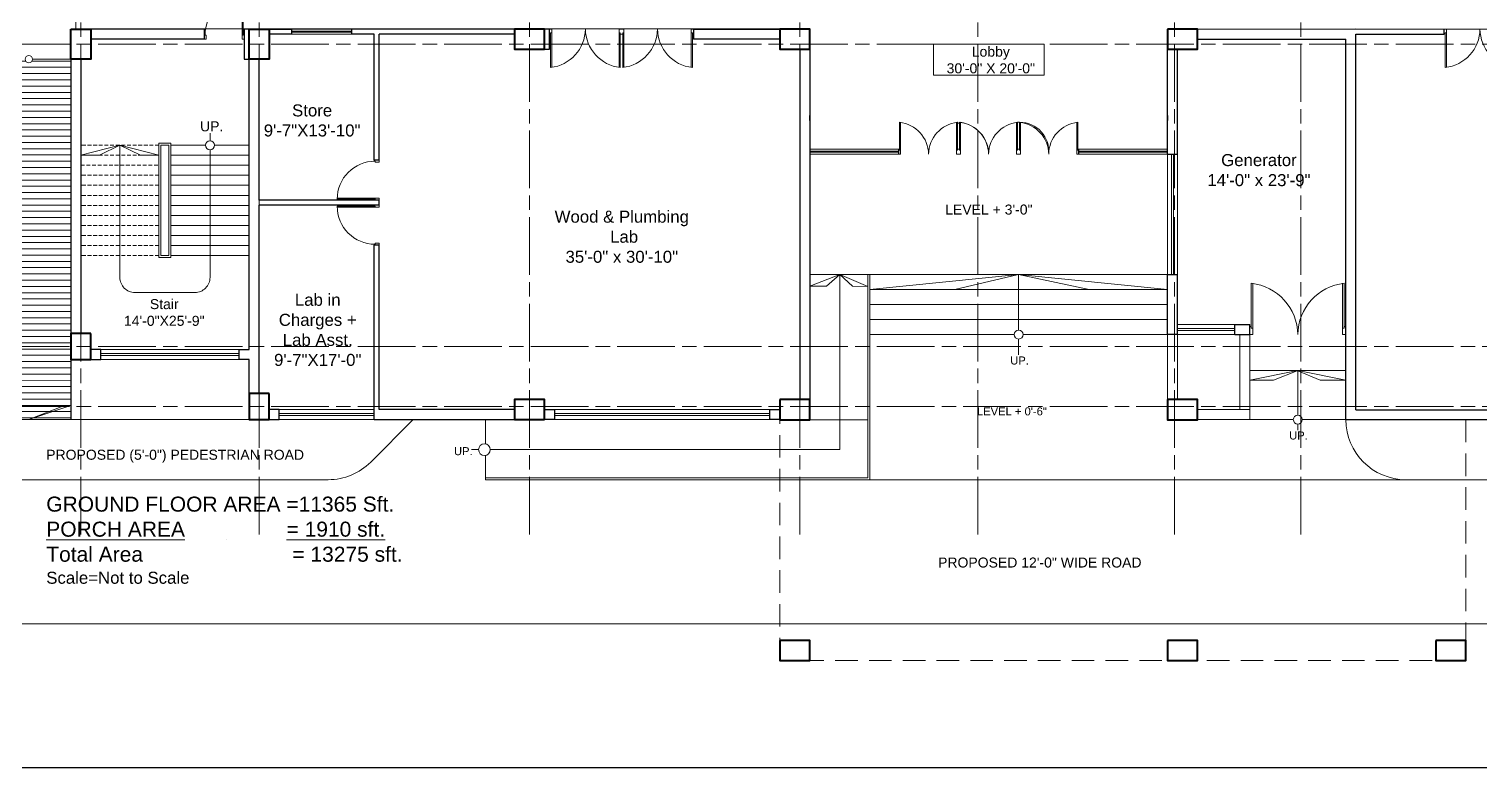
# Model space of a CAD drawing. Header units: inches. Extents: x -12 to 20935469, y -1604 to 24729220.
# Drawn here: x 20855964 to 20857413, y 24723288 to 24724026 of the extents above; entities that cross this region are included whole.
import ezdxf

# ---------------------------------------------------------------- set-up
doc = ezdxf.new("R2010")
doc.units = ezdxf.units.IN
doc.header["$LTSCALE"] = 0.03
doc.header["$MEASUREMENT"] = 0
doc.linetypes.add('ACAD_ISO08W100', pattern=[36, 24, -3, 6, -3])
doc.linetypes.add('DASHED2', pattern=[0.375, 0.25, -0.125])
for name, color, linetype, lineweight in [('AV_Text', 7, 'Continuous', 9), ('column', 1, 'Continuous', 40), ('Door', 7, 'Continuous', 18), ('Dot', 253, 'Continuous', 0), ('Grid Line', 252, 'Continuous', 18), ('Hatch', 253, 'Continuous', 15), ('Main Wall', 7, 'Continuous', 30), ('RAIL', 23, 'Continuous', 13), ('STAIR', 46, 'Continuous', 15), ('WALL', 7, 'Continuous', 30), ('wind.', 150, 'Continuous', 20)]:
    doc.layers.add(name, color=color, linetype=linetype, lineweight=lineweight)
doc.layers.add('FUR', color=251, linetype='Continuous')
doc.layers.add('TEXT', color=7, linetype='Continuous')
doc.styles.add('2', font='swisscl.ttf')
doc.styles.get("Standard").update_dxf_attribs({"font": 'timesbd.ttf'})

# ---------------------------------------------------------------- blocks, each defined once
blk = doc.blocks.new('A$C36295410')
at = {"layer": 'Door'}
for p, q in [((1, 4), (1, 32)), ((2, 0), (2, 31.98)), ((58, 0), (58, 31.98)), ((59, 4), (59, 32)), ((1, 5), (0, 5)), ((2, 4), (1, 4)), ((58, 4), (59, 4)), ((59, 5), (60, 5)), ((2, 0), (0, 0)), ((58, 0), (60, 0))]:
    blk.add_line(p, q, dxfattribs=at)
for centre, start, end in [((-2.53, -0.34), 0.59063, 83.77826), ((62.53, -0.34), 96.22174, 179.40937)]:
    blk.add_arc(centre, 32.53, start, end, dxfattribs=at)
blk = doc.blocks.new('$D40')
at = {"layer": 'Door'}
for p, q in [((1, 4), (1, 42)), ((2, 0), (2, 42)), ((1, 5), (0, 5)), ((2, 0), (0, 0)), ((2, 4), (1, 4)), ((39, 4), (38, 4)), ((38, 4), (38, 0)), ((40, 0), (38, 0)), ((40, 5), (39, 5)), ((39, 5), (39, 4))]:
    blk.add_line(p, q, dxfattribs=at)
blk.add_arc((1, 4), 38, 0, 90, dxfattribs=at)
blk = doc.blocks.new('fff')
at = {"layer": 'Grid Line', "color": 252, "linetype": 'ACAD_ISO08W100', "lineweight": 9, "ltscale": 80, "true_color": 0x939598}
for p, q in [((20830948.3, 24723521.1), (20830948.3, 24724698.8)), ((20831126.3, 24723521.1), (20831126.3, 24724698.8)), ((20831396.3, 24723521.1), (20831396.3, 24724698.8)), ((20831666.3, 24723521.1), (20831666.3, 24724698.8)), ((20831844.3, 24723521.1), (20831844.3, 24724698.8)), ((20832040.8, 24723521.1), (20832040.8, 24724698.8)), ((20832166.8, 24723521.1), (20832166.8, 24724698.8)), ((20833096.9, 24724010.7), (20830726.1, 24724010.7)), ((20833096.9, 24723708.7), (20830726.1, 24723708.7)), ((20833096.9, 24723648.8), (20830726.1, 24723648.8))]:
    blk.add_line(p, q, dxfattribs=at)

msp = doc.modelspace()

# ---------------------------------------------------------------- hatches: boundary and pattern name
at = {"layer": 'STAIR', "lineweight": 5}
h = msp.add_hatch(dxfattribs=at)
h.set_pattern_fill('ANSI31', color=253, scale=50, angle=135)
h.set_pattern_definition([(180, (25067.7034, -4e-09), (-4e-16, -6.25), [])])
edge = h.paths.add_edge_path()
edge.add_arc((20855964, 24723995.7), 3.61, 180, 360)
edge.add_line((20855967.6, 24723995.7), (20856006, 24723995.7))
edge.add_line((20856006, 24723995.7), (20856006, 24723721.7))
edge.add_line((20856006, 24723721.7), (20856006, 24723695.7))
edge.add_line((20856006, 24723695.7), (20856006, 24723635.7))
edge.add_line((20856006, 24723635.7), (20855924, 24723635.7))
edge.add_line((20855924, 24723635.7), (20855924, 24723995.7))
edge.add_line((20855924, 24723995.7), (20855960.4, 24723995.7))

# ---------------------------------------------------------------- linework, layer by layer
for p, q in [((20856744, 24723934.3), (20856744, 24723939.3)), ((20857101.5, 24723939.3), (20857101.5, 24723934.3)), ((20856832.7, 24723905.7), (20856832.7, 24723900.7)), ((20857012.8, 24723900.7), (20857012.8, 24723905.7)), ((20856006, 24723695.7), (20856006, 24723635.8)), ((20856214, 24723635.8), (20856214, 24723635.8))]:
    msp.add_line(p, q)
at = {"color": 252, "lineweight": 5}
for p, q in [((20857183.5, 24723635.8), (20857131.5, 24723635.7)), ((20857227, 24723635.8), (20857183.5, 24723635.8)), ((20857279.5, 24723635.8), (20857235.9, 24723635.8))]:
    msp.add_line(p, q, dxfattribs=at)
at = {"layer": 'column', "lineweight": 40, "ltscale": 20}
for points in [[(20856006, 24724025.7), (20856026, 24724025.7), (20856026, 24723995.7), (20856006, 24723995.7)], [(20856184, 24724025.7), (20856204, 24724025.7), (20856204, 24723995.7), (20856184, 24723995.7)], [(20856449, 24724025.7), (20856449, 24724005.7), (20856479, 24724005.7), (20856479, 24724025.7)], [(20856714, 24724025.7), (20856714, 24724005.7), (20856744, 24724005.7), (20856744, 24724025.7)], [(20857101.5, 24724025.7), (20857101.5, 24724005.7), (20857131.5, 24724005.7), (20857131.5, 24724025.7)], [(20856026, 24723721.7), (20856006, 24723721.7), (20856006, 24723695.7), (20856026, 24723695.7)], [(20856204, 24723661.8), (20856184, 24723661.8), (20856184, 24723635.8), (20856204, 24723635.8)], [(20856479, 24723635.8), (20856479, 24723655.8), (20856449, 24723655.8), (20856449, 24723635.8)], [(20856714, 24723655.7), (20856714, 24723635.7), (20856744, 24723635.7), (20856744, 24723655.7)], [(20857101.5, 24723655.7), (20857101.5, 24723635.7), (20857131.5, 24723635.7), (20857131.5, 24723655.7)], [(20856714, 24723415.3), (20856714, 24723395.3), (20856744, 24723395.3), (20856744, 24723415.3)], [(20857101.5, 24723415.3), (20857101.5, 24723395.3), (20857131.5, 24723395.3), (20857131.5, 24723415.3)], [(20857369.5, 24723415.3), (20857369.5, 24723395.3), (20857399.5, 24723395.3), (20857399.5, 24723415.3)]]:
    msp.add_lwpolyline(points, close=True, dxfattribs=at)
at = {"layer": 'Defpoints'}
msp.add_lwpolyline([(20855761.5, 24724746.5), (20858200.3, 24724746.5), (20858200.3, 24723288), (20855761.5, 24723288)], close=True, dxfattribs=at)
at = {"layer": 'Door'}
for p, q in [((20856486.4, 24724025.7), (20856484, 24724025.7)), ((20856485.2, 24724020.7), (20856484, 24724020.7)), ((20856485.2, 24724021.9), (20856485.2, 24723987.3)), ((20856486.4, 24724021.9), (20856485.2, 24724021.9)), ((20856486.4, 24724025.7), (20856486.4, 24723987.4)), ((20856553.6, 24724025.7), (20856553.6, 24723987.4)), ((20856553.6, 24724025.7), (20856556, 24724025.7)), ((20856553.6, 24724021.9), (20856554.8, 24724021.9)), ((20856554.8, 24724021.9), (20856554.8, 24723987.3)), ((20856554.8, 24724020.7), (20856556, 24724020.7)), ((20856558.4, 24724025.7), (20856556, 24724025.7)), ((20856557.2, 24724020.7), (20856556, 24724020.7)), ((20856557.2, 24724021.9), (20856557.2, 24723987.3)), ((20856558.4, 24724021.9), (20856557.2, 24724021.9)), ((20856558.4, 24724025.7), (20856558.4, 24723987.4)), ((20856625.6, 24724025.7), (20856625.6, 24723987.4)), ((20856625.6, 24724025.7), (20856628, 24724025.7)), ((20856625.6, 24724021.9), (20856626.8, 24724021.9)), ((20856626.8, 24724021.9), (20856626.8, 24723987.3)), ((20856626.8, 24724020.7), (20856628, 24724020.7)), ((20857379.9, 24724025.7), (20857377.5, 24724025.7)), ((20857378.7, 24724020.7), (20857377.5, 24724020.7)), ((20857378.7, 24724021.9), (20857378.7, 24723987.3)), ((20857379.9, 24724021.9), (20857378.7, 24724021.9)), ((20857379.9, 24724025.7), (20857379.9, 24723987.4))]:
    msp.add_line(p, q, dxfattribs=at)
for centre, start, end in [((20856480.9, 24724026.1), 276.223, 359.4106), ((20856559, 24724026.1), 180.5919, 263.7795), ((20856552.9, 24724026.1), 276.223, 359.4106), ((20856631, 24724026.1), 180.5919, 263.7795), ((20857374.5, 24724026.1), 276.223, 359.4106), ((20857452.5, 24724026.1), 180.5919, 263.7795)]:
    msp.add_arc(centre, 39, start, end, dxfattribs=at)
at = {"layer": 'Dot', "color": 0, "linetype": 'DASHED2', "lineweight": 20, "ltscale": 3000}
msp.add_lwpolyline([(20857399.5, 24723635.7), (20857399.5, 24723395.3), (20856714, 24723395.3), (20856714, 24723635.8)], dxfattribs=at)
at = {"layer": 'Hatch'}
for p, q in [((20856006, 24723995.7), (20855967.6, 24723995.7)), ((20856804, 24723780.7), (20856744, 24723780.7)), ((20856804, 24723780.7), (20856744, 24723780.7)), ((20857101.5, 24723655.7), (20857101.5, 24723720.7)), ((20857111.5, 24723655.7), (20857111.5, 24723720.7)), ((20857173.5, 24723720.7), (20857173.5, 24723645.8)), ((20857183.5, 24723720.7), (20857183.5, 24723635.8)), ((20857183.5, 24723684.7), (20857279.5, 24723684.7)), ((20857183.5, 24723645.8), (20857131.5, 24723645.8)), ((20855832.5, 24723635.8), (20856184, 24723635.8)), ((20855832.5, 24723635.8), (20856420, 24723635.8)), ((20855865.3, 24723635.8), (20856184, 24723635.8)), ((20856420, 24723635.8), (20856420, 24723611.5)), ((20856744, 24723635.7), (20856802, 24723635.7)), ((20857227, 24723635.8), (20857131.5, 24723635.8)), ((20857279.5, 24723635.8), (20857235.9, 24723635.8)), ((20856420, 24723600), (20856420, 24723575.8)), ((20856263.1, 24723575.8), (20855832.5, 24723575.8)), ((20855832.5, 24723431.8), (20858162.6, 24723431.8))]:
    msp.add_line(p, q, dxfattribs=at)
at = {"layer": 'Hatch', "lineweight": 0}
for p, q in [((20856348, 24723635.8), (20856305.6, 24723593.3)), ((20857339.5, 24723575.8), (20858162.6, 24723575.8))]:
    msp.add_line(p, q, dxfattribs=at)
at = {"layer": 'Hatch', "lineweight": 5}
msp.add_line((20856804, 24723575.8), (20857339.5, 24723575.8), dxfattribs=at)
msp.add_lwpolyline([(20857851.5, 24724145.7), (20857101.5, 24724145.8), (20857091.5, 24724460.8), (20856922, 24724460.6), (20856922, 24724145.7), (20856011, 24724145.8), (20856011, 24724025.8), (20856744, 24724025.8), (20856744, 24723905.7), (20856833.2, 24723905.7), (20856833.7, 24723905.7), (20856833.7, 24723932.7, -0.379803), (20856862.7, 24723900.7, -0.379803), (20856891.7, 24723932.7, 0.786317), (20856894.7, 24723932.6, -0.370965), (20856922.7, 24723900.7, -0.379803), (20856951.7, 24723932.7), (20856953.7, 24723932.7, -0.443301), (20856982.7, 24723900.7, -0.379803), (20857011.7, 24723932.7), (20857011.7, 24723905.7), (20857101.5, 24723905.7), (20857101.5, 24724025.7), (20858024.5, 24724025.7)], format="xyb", dxfattribs=at)
at = {"layer": 'Hatch', "lineweight": 0}
msp.add_lwpolyline([(20856867.6, 24724010.7), (20856978.1, 24724010.7), (20856978.1, 24723979.8), (20856867.6, 24723979.8)], close=True, dxfattribs=at)
for centre, start, end in [((20857339.5, 24723635.8), 180, 270), ((20856263.1, 24723635.8), 270, 315)]:
    msp.add_arc(centre, 60, start, end, dxfattribs=at)
at = {"layer": 'Main Wall', "lineweight": 30}
for p, q in [((20856139, 24724025.7), (20856026, 24724025.7)), ((20856139, 24724025.7), (20856139, 24724015.7)), ((20856194, 24724025.7), (20856184, 24724025.7)), ((20856449, 24724025.7), (20856286.5, 24724025.7)), ((20856286.5, 24724020.7), (20856286.5, 24724025.7)), ((20856309, 24724020.7), (20856286.5, 24724020.7)), ((20856309, 24723894.8), (20856309, 24724020.7)), ((20856449, 24724020.7), (20856314, 24724020.7)), ((20856314, 24723894.8), (20856314, 24724020.7)), ((20856628, 24724025.7), (20856714, 24724025.7)), ((20856628, 24724025.7), (20856628, 24724015.7)), ((20857289.5, 24723645.7), (20857289.5, 24724020.7)), ((20857289.5, 24724020.7), (20857377.5, 24724020.7)), ((20857377.5, 24724025.7), (20857377.5, 24724020.7)), ((20856139, 24724015.7), (20856026, 24724015.7)), ((20856714, 24724015.7), (20856628, 24724015.7)), ((20856734, 24724005.7), (20856734, 24723655.7)), ((20856744, 24724005.7), (20856744, 24723635.8)), ((20857101.5, 24723900.7), (20857101.5, 24724005.7)), ((20857111.5, 24723900.7), (20857111.5, 24724005.7)), ((20857131.5, 24724015.7), (20857279.5, 24724015.7)), ((20857279.5, 24723635.7), (20857279.5, 24724015.7)), ((20856006, 24723995.7), (20856006, 24723721.7)), ((20856016, 24723995.7), (20856016, 24723721.7)), ((20856184, 24723705.7), (20856184, 24723995.8)), ((20856194, 24723854.8), (20856194, 24723995.8)), ((20856314, 24723894.8), (20856309, 24723894.8)), ((20857101.5, 24723900.7), (20857111.5, 24723900.7)), ((20856314, 24723854.8), (20856194, 24723854.8)), ((20856314, 24723849.8), (20856194, 24723849.8)), ((20856194, 24723661.8), (20856194, 24723849.8)), ((20856314, 24723849.8), (20856314, 24723854.8)), ((20856314, 24723809.8), (20856309, 24723809.8)), ((20856309, 24723635.8), (20856309, 24723809.8)), ((20856314, 24723645.8), (20856314, 24723809.8)), ((20857101.5, 24723720.7), (20857101.5, 24723780.7)), ((20857101.5, 24723780.7), (20857111.5, 24723780.7)), ((20857111.5, 24723720.7), (20857111.5, 24723780.7)), ((20857168.5, 24723730.7), (20857183.5, 24723730.7)), ((20857168.5, 24723720.7), (20857168.5, 24723730.7)), ((20857183.5, 24723720.7), (20857183.5, 24723730.7)), ((20857111.5, 24723720.7), (20857101.5, 24723720.7)), ((20857168.5, 24723720.7), (20857183.5, 24723720.7)), ((20856036, 24723705.7), (20856026, 24723705.7)), ((20856036, 24723695.7), (20856036, 24723705.7)), ((20856174, 24723695.7), (20856174, 24723705.7)), ((20856174, 24723705.7), (20856184, 24723705.7)), ((20856026, 24723695.7), (20856036, 24723695.7)), ((20856184, 24723695.7), (20856174, 24723695.7)), ((20856184, 24723661.8), (20856184, 24723695.7)), ((20856439, 24723645.8), (20856314, 24723645.8)), ((20856449, 24723645.8), (20856314, 24723645.8)), ((20857289.5, 24723645.7), (20857526.5, 24723645.7)), ((20856309, 24723635.8), (20856449, 24723635.8)), ((20856324, 24723635.8), (20856324, 24723635.8)), ((20856449, 24723639.8), (20856449, 24723639.8)), ((20857526.5, 24723635.7), (20857279.5, 24723635.7))]:
    msp.add_line(p, q, dxfattribs=at)
for points in [[(20856179, 24723995.7), (20856184, 24723995.7), (20856184, 24724025.7), (20856179, 24724025.7)], [(20856226.5, 24724020.7), (20856204, 24724020.7), (20856204, 24724025.7), (20856226.5, 24724025.7)], [(20856479, 24724005.7), (20856484, 24724005.7), (20856484, 24724025.7), (20856479, 24724025.7)], [(20856489, 24723635.8), (20856479, 24723635.8), (20856479, 24723645.8), (20856489, 24723645.8)], [(20856704, 24723645.8), (20856714, 24723645.8), (20856714, 24723635.8), (20856704, 24723635.8)]]:
    msp.add_lwpolyline(points, close=True, dxfattribs=at)
for points in [[(20857131.5, 24724025.7), (20857289.5, 24724025.8), (20857377.5, 24724025.7)], [(20856204, 24723635.8), (20856214, 24723635.8), (20856214, 24723645.8), (20856204, 24723645.8)]]:
    msp.add_lwpolyline(points, dxfattribs=at)
at = {"layer": 'RAIL', "color": 6, "lineweight": 5}
for points in [[(20856094, 24723911.7), (20856106, 24723911.7), (20856106, 24723797.7), (20856094, 24723797.7)], [(20856096, 24723909.7), (20856104, 24723909.7), (20856104, 24723799.7), (20856096, 24723799.7)]]:
    msp.add_lwpolyline(points, close=True, dxfattribs=at)
at = {"layer": 'STAIR', "lineweight": 9}
msp.add_line((20856145, 24723921.8), (20856145, 24723914.2), dxfattribs=at)
at = {"layer": 'STAIR', "color": 32, "linetype": 'DASHED2', "lineweight": 5, "ltscale": 500}
for p, q in [((20856094, 24723909.7), (20856016, 24723909.7)), ((20856094, 24723899.7), (20856016, 24723899.7)), ((20856016, 24723889.7), (20856094, 24723889.7)), ((20856094, 24723879.7), (20856016, 24723879.7)), ((20856094, 24723869.7), (20856016, 24723869.7)), ((20856094, 24723859.7), (20856016, 24723859.7)), ((20856094, 24723849.7), (20856016, 24723849.7)), ((20856094, 24723839.7), (20856016, 24723839.7)), ((20856094, 24723829.7), (20856016, 24723829.7)), ((20856094, 24723819.7), (20856016, 24723819.7)), ((20856094, 24723809.7), (20856016, 24723809.7)), ((20856094, 24723799.7), (20856016, 24723799.7))]:
    msp.add_line(p, q, dxfattribs=at)
at = {"layer": 'STAIR', "color": 32, "lineweight": 5}
for p, q in [((20856140.6, 24723909.7), (20856106, 24723909.7)), ((20856184, 24723909.7), (20856149.4, 24723909.7)), ((20856184, 24723899.7), (20856106, 24723899.7)), ((20856184, 24723889.7), (20856106, 24723889.7)), ((20856184, 24723879.7), (20856106, 24723879.7)), ((20856184, 24723869.7), (20856106, 24723869.7)), ((20856184, 24723859.7), (20856106, 24723859.7)), ((20856184, 24723849.7), (20856106, 24723849.7)), ((20856184, 24723839.7), (20856106, 24723839.7)), ((20856184, 24723829.7), (20856106, 24723829.7)), ((20856184, 24723819.7), (20856106, 24723819.7)), ((20856184, 24723809.7), (20856106, 24723809.7)), ((20856184, 24723799.7), (20856106, 24723799.7)), ((20857101.5, 24723780.7), (20856804, 24723780.7)), ((20857101.5, 24723765.7), (20856804, 24723765.7)), ((20856804, 24723765.7), (20856858.4, 24723765.7)), ((20857101.5, 24723765.7), (20857047.1, 24723765.7)), ((20857101.5, 24723750.7), (20856804, 24723750.7)), ((20857101.5, 24723735.7), (20856804, 24723735.7)), ((20856948.3, 24723720.7), (20856804, 24723720.7)), ((20857101.5, 24723720.7), (20856957.2, 24723720.7)), ((20857183.5, 24723675.1), (20857199.5, 24723675.1)), ((20857279.5, 24723675.1), (20857263.4, 24723675.1))]:
    msp.add_line(p, q, dxfattribs=at)
at = {"layer": 'STAIR', "color": 253, "lineweight": 5}
for p, q in [((20856774, 24723605.8), (20856774, 24723780.7)), ((20856952.7, 24723700.6), (20856952.7, 24723716.3)), ((20855964, 24723635.8), (20856006, 24723650)), ((20855999.8, 24723650), (20855964, 24723635.8)), ((20856006, 24723650), (20855999.8, 24723650)), ((20857231.5, 24723631.3), (20857231.5, 24723625.4)), ((20856413.3, 24723605.8), (20856406.1, 24723605.8))]:
    msp.add_line(p, q, dxfattribs=at)
at = {"layer": 'STAIR', "lineweight": 9}
msp.add_lwpolyline([(20856055, 24723909.7), (20856016, 24723899.7), (20856034.7, 24723899.7), (20856055, 24723909.7), (20856094, 24723899.7), (20856075.6, 24723899.7), (20856055, 24723909.7), (20856055, 24723777.7, 0.414214), (20856070, 24723762.7), (20856130, 24723762.7, 0.414214), (20856145, 24723777.7), (20856145, 24723905.3)], format="xyb", dxfattribs=at)
at = {"layer": 'STAIR', "color": 253, "lineweight": 5}
for points in [[(20856424.9, 24723605.8), (20856774, 24723605.8), (20856774, 24723780.7), (20856744, 24723769), (20856760.8, 24723768.9), (20856774, 24723780.7), (20856802, 24723768.8), (20856786.7, 24723768.9), (20856774, 24723780.7)], [(20856952.7, 24723725.2), (20856952.7, 24723780.7), (20856804, 24723765.7), (20856888.9, 24723765.7), (20856952.7, 24723780.7), (20857101.5, 24723765.7), (20857023, 24723765.7), (20856952.7, 24723780.7)], [(20857231.7, 24723640.2), (20857231.7, 24723684.7), (20857183.5, 24723675.1), (20857207.2, 24723675.1), (20857230.9, 24723684.6), (20857231.7, 24723684.7), (20857279.5, 24723675.1), (20857253.7, 24723675.1), (20857231.7, 24723684.6)]]:
    msp.add_lwpolyline(points, dxfattribs=at)
for centre, radius in [((20855964, 24723995.7), 3.61), ((20856952.7, 24723720.7), 4.45), ((20857231.5, 24723635.8), 4.45), ((20856419.1, 24723605.8), 5.81)]:
    msp.add_circle(centre, radius, dxfattribs=at)
at = {"layer": 'STAIR', "lineweight": 9}
msp.add_circle((20856145, 24723909.7), 4.45, dxfattribs=at)
at = {"layer": 'WALL', "lineweight": 9}
for p, q in [((20856802, 24723780.7), (20856802, 24723577.8)), ((20856804, 24723780.7), (20856804, 24723575.8)), ((20856420, 24723577.8), (20856802, 24723577.8)), ((20856420, 24723575.8), (20856420, 24723577.8)), ((20856420, 24723575.8), (20856804, 24723575.8))]:
    msp.add_line(p, q, dxfattribs=at)
at = {"layer": 'wind.', "lineweight": 5}
for p, q in [((20856226.5, 24724025.7), (20856286.5, 24724025.7)), ((20856226.5, 24724023.7), (20856286.5, 24724023.7)), ((20856226.5, 24724022.7), (20856286.5, 24724022.7)), ((20856226.5, 24724020.7), (20856286.5, 24724020.7)), ((20856744, 24723905.7), (20856832.7, 24723905.7)), ((20856744, 24723903.7), (20856832.7, 24723903.7)), ((20857012.8, 24723905.7), (20857101.5, 24723905.7)), ((20857012.8, 24723903.7), (20857101.5, 24723903.7)), ((20856832.7, 24723902.7), (20856744, 24723902.7)), ((20856832.7, 24723900.7), (20856744, 24723900.7)), ((20857101.5, 24723902.7), (20857012.8, 24723902.7)), ((20857101.5, 24723900.7), (20857012.8, 24723900.7)), ((20857101.5, 24723780.7), (20857101.5, 24723900.7)), ((20857105.5, 24723900.7), (20857105.5, 24723780.7)), ((20857107.5, 24723900.7), (20857107.5, 24723780.7)), ((20857111.5, 24723900.7), (20857111.5, 24723780.7)), ((20857111.5, 24723730.7), (20857168.5, 24723730.7)), ((20857111.5, 24723726.7), (20857168.5, 24723726.7)), ((20857111.5, 24723724.7), (20857168.5, 24723724.7)), ((20857111.5, 24723720.7), (20857168.5, 24723720.7)), ((20856036, 24723705.7), (20856174, 24723705.7)), ((20856036, 24723701.7), (20856174, 24723701.7)), ((20856036, 24723699.7), (20856174, 24723699.7)), ((20856036, 24723695.7), (20856174, 24723695.7)), ((20856309, 24723645.8), (20856214, 24723645.8)), ((20856704, 24723645.8), (20856489, 24723645.8)), ((20856309, 24723641.8), (20856214, 24723641.8)), ((20856309, 24723639.8), (20856214, 24723639.8)), ((20856309, 24723635.8), (20856214, 24723635.8)), ((20856704, 24723641.8), (20856489, 24723641.8)), ((20856704, 24723639.8), (20856489, 24723639.8)), ((20856704, 24723635.8), (20856489, 24723635.8))]:
    msp.add_line(p, q, dxfattribs=at)

# ---------------------------------------------------------------- block references
msp.add_blockref('fff', (25067.7, 0))
at = {"layer": 'Door', "xscale": -1}
msp.add_blockref('$D40', (20856179, 24724015.7), dxfattribs=at)
at = {"layer": 'Door', "rotation": 90.00000000000001}
msp.add_blockref('$D40', (20856314, 24723854.8), dxfattribs=at)
at = {"layer": 'Door', "xscale": -1, "rotation": 90}
msp.add_blockref('$D40', (20856314, 24723849.8), dxfattribs=at)
at = {"layer": 'FUR', "lineweight": 5, "xscale": -1}
for p in [(20856892.7, 24723900.7), (20856952.7, 24723900.7), (20857012.7, 24723900.7)]:
    msp.add_blockref('A$C36295410', p, dxfattribs=at)
at = {"layer": 'FUR', "xscale": -1.6, "yscale": 1.6, "zscale": 1.6}
msp.add_blockref('A$C36295410', (20857279.5, 24723720.7), dxfattribs=at)

# ---------------------------------------------------------------- texts
at = {"layer": 'AV_Text', "ltscale": 20, "attachment_point": 3}
for s, insert, char_height, width in [('\\pxqc;{\\fArial CE|b0|i0|c0|p34;\\H1.11111x;PROPOSED (5\'-0") PEDESTRIAN ROAD\\H0.9x; }', (20856242.3, 24723605.7), 9, 264.244), ('\\pxqc;{\\fArial CE|b0|i0|c0|p34;PROPOSED 12\'-0" WIDE ROAD }', (20857093.1, 24723498.1), 10, 238.55)]:
    msp.add_mtext(s, dxfattribs=dict(at, insert=insert, char_height=char_height, width=width))
at = {"layer": 'TEXT', "color": 30, "lineweight": 5, "ltscale": 20, "style": '2'}
for s, width, gutter_width, insert, char_height, attachment_point in [('\\pxsm1,qc;{\\fArial|b0|i0|c0|p34;\\C0;Lobby\\P30\'-0" X 20\'-0" }', 146.388, 0.75, (20856924.9, 24724008.2), 10, 2), ('{\\fArial|b0|i0|c0|p34;\\C0;Store\\P9\'-7"X13\'-10"}', 104.76, 0.5, (20856247, 24723950.5), 12, 2), ('{\\fArial|b0|i0|c0|p34;\\C0;UP.}', 104.76, 0.5, (20856146.7, 24723933.6), 10, 2), ('\\pxsm1;{\\fArial|b0|i0|c0|p34;\\C0;Generator \\P14\'-0" x 23\'-9" }', 137.677, 0.75, (20857192.7, 24723900.9), 12, 2), ('\\pxsm1;{\\fArial|b0|i0|c0|p34;\\C0;Wood & Plumbing\\P Lab\\P35\'-0" x 30\'-10" }', 173.256, 0.75, (20856556.3, 24723844.4), 12, 2), ('{\\fArial|b0|i0|c0|p34;\\C0;Lab in Charges + Lab Asst. \\P9\'-7"X17\'-0"}', 104.76, 0.5, (20856252.6, 24723761.4), 12, 2), ('{\\fArial|b0|i0|c0|p34;\\C0;Stair\\P14\'-0"X25\'-9"}', 104.76, 0.5, (20856099.3, 24723756.1), 10, 2), ('{\\fArial|b0|i0|c0|p34;\\C0;UP.}', 104.76, 0.5, (20856953.6, 24723698.8), 8, 2), ('{\\fArial|b0|i0|c0|p34;\\C0;UP.}', 104.76, 0.5, (20857232.2, 24723615.8), 8, 8), ('{\\fArial|b0|i0|c0|p34;\\C0;UP.}', 104.76, 0.5, (20856398, 24723608.3), 8, 2), ('\\A1;\\pxql;{\\fArial|b0|i0|c0|p34;\\C0;GROUND FLOOR AREA =11365 Sft.\\P\\LPORCH AREA^I^I= 1910 sft.\\P\\lTotal Area^I^I^I = 13275 sft.\\P\\H0.8x;Scale=Not to Scale }', 640.124, 0.5, (20856301.5, 24723558.9), 15, 2)]:
    msp.add_mtext_dynamic_manual_height_columns(s, width=width, gutter_width=gutter_width, heights=[0], dxfattribs=dict(at, insert=insert, char_height=char_height, attachment_point=attachment_point))
at = {"layer": 'TEXT', "color": 30, "lineweight": 5, "ltscale": 20, "attachment_point": 2, "style": '2'}
for s, insert, char_height, width in [('{\\fArial|b0|i0|c0|p34;\\C256; LEVEL + 3\'-0"}', (20856921, 24723850.5), 10, 235.592), ('{\\fArial|b0|i0|c0|p34;\\C256; LEVEL + 0\'-6"}', (20856944.4, 24723648), 8, 104.76)]:
    msp.add_mtext(s, dxfattribs=dict(at, insert=insert, char_height=char_height, width=width))

doc.saveas('drawing.dxf')
